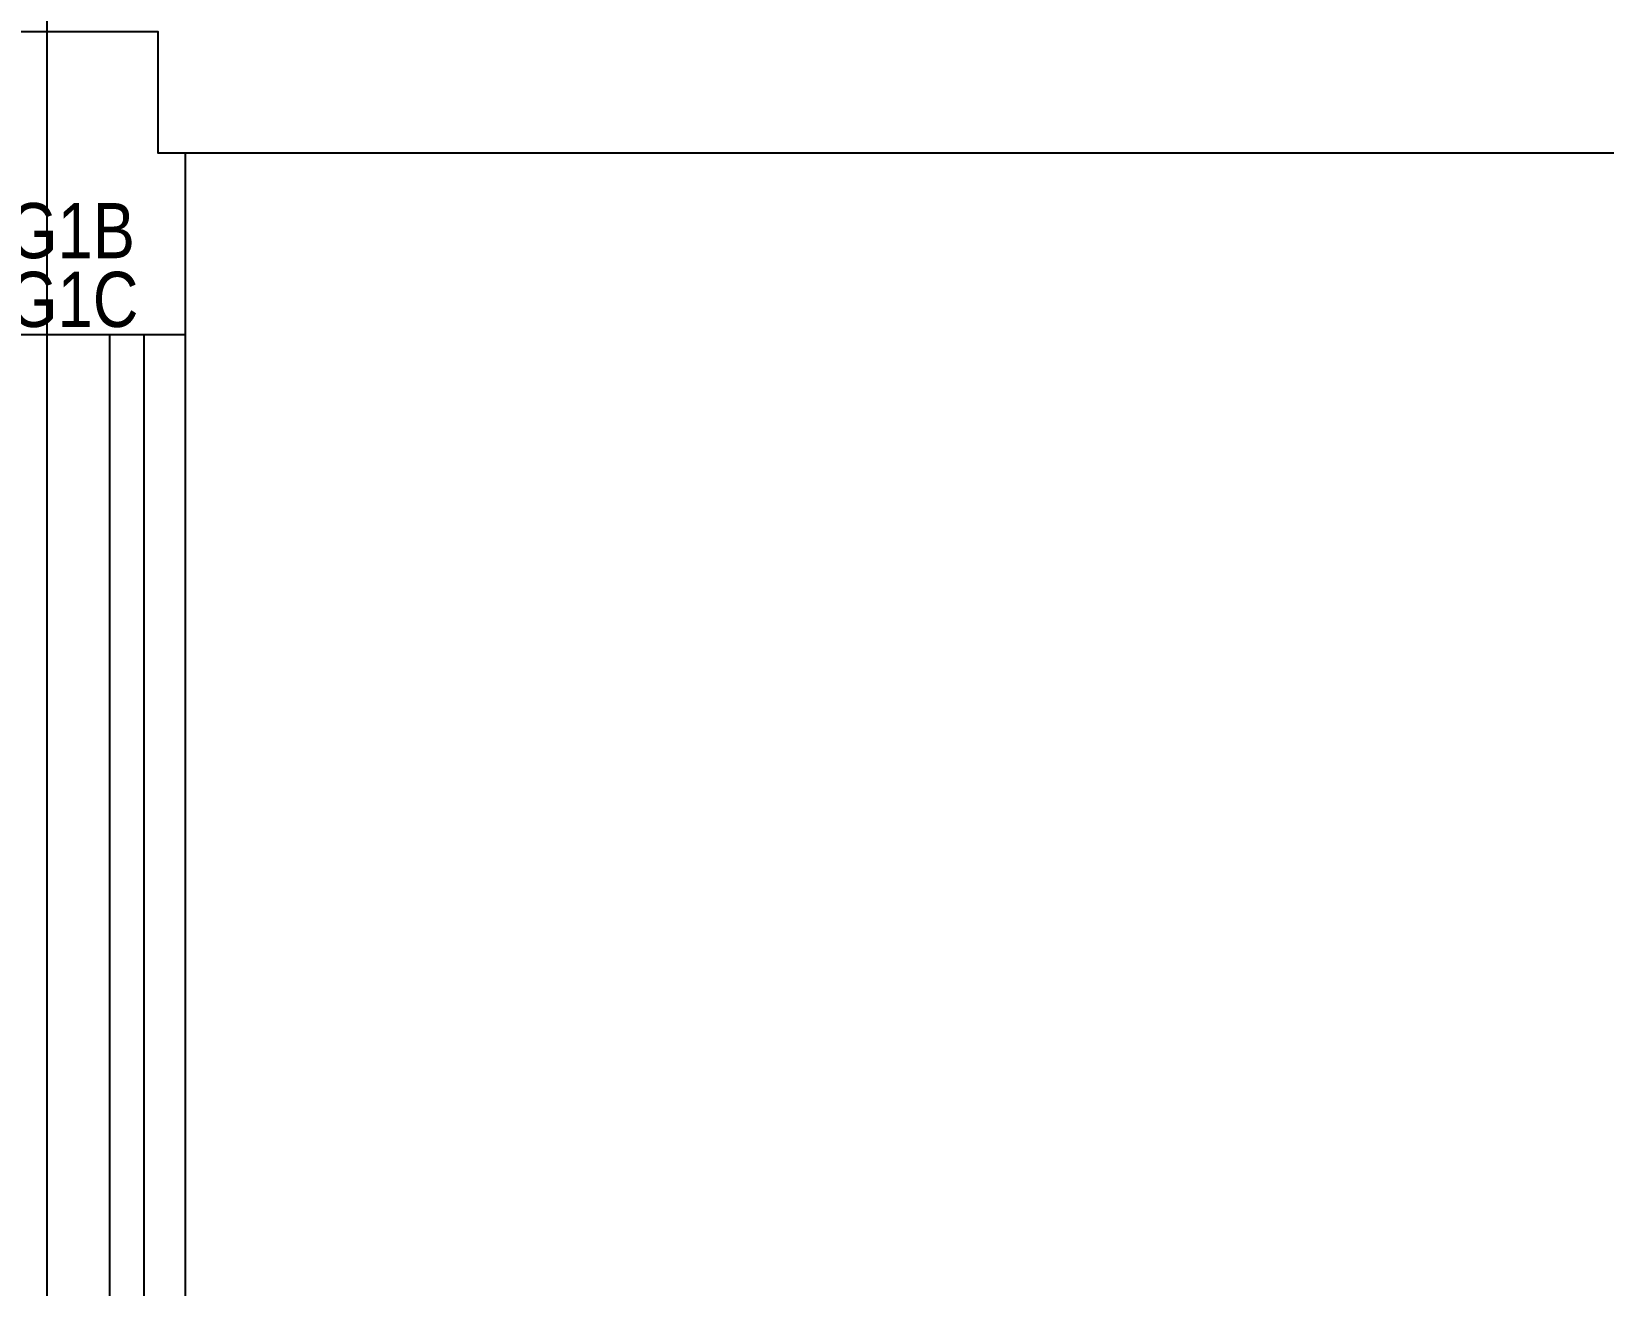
# Model space of a CAD drawing. Header units: millimetres. Extents: x 4754612 to 5801174, y 2368242 to 2777223.
# Drawn here: x 5083606 to 5089303, y 2583202 to 2587750 of the extents above; entities that cross this region are included whole.
import ezdxf
from ezdxf.enums import TextEntityAlignment as Align

# ---------------------------------------------------------------- set-up
doc = ezdxf.new("R2010")
doc.units = ezdxf.units.MM
doc.header["$LTSCALE"] = 1000
doc.linetypes.add('CEN', pattern=[6.2, 6, -0.1, 0, -0.1])
doc.layers.get('DEFPOINTS').update_dxf_attribs({"color": 151})
for name, color, linetype in [('A-ELE-8', 8, 'Continuous'), ('A-중심선', 10, 'CEN'), ('CON', 2, 'Continuous'), ('그라스울판넬', 7, 'Continuous')]:
    doc.layers.add(name, color=color, linetype=linetype)
doc.styles.add('A.NARROW', font='ARIALN.TTF')

# ---------------------------------------------------------------- blocks, each defined once
blk = doc.blocks.new('zw$CF19')
at = {"layer": 'CON'}
blk.add_lwpolyline([(-500, -1100), (-500, -440), (-400, -440), (-400, 0), (400, 0), (400, -440), (500, -440), (500, -1100)], close=True, dxfattribs=at)
at = {"layer": 'DEFPOINTS', "style": 'A.NARROW'}
for s, p in [('PSG1B', (-446.5, -722.3, 0)), ('PSG1C', (-446.5, -971.6, 0))]:
    blk.add_text(s, height=200, dxfattribs=at).set_placement(p, align=Align.MIDDLE_LEFT)

msp = doc.modelspace()

# ---------------------------------------------------------------- linework, layer by layer
at = {"layer": 'A-ELE-8'}
msp.add_line((5084163.3, 2586649.621), (5084163.3, 2577749.621), dxfattribs=at)
at = {"layer": 'A-중심선', "ltscale": 5}
msp.add_line((5083663.3, 2560495.412), (5083663.3, 2645427.791), dxfattribs=at)
at = {"layer": 'CON'}
msp.add_line((5084163.3, 2587309.621), (5094163.3, 2587309.621), dxfattribs=at)
at = {"layer": '그라스울판넬'}
for p, q in [((5083888.3, 2586649.621), (5083888.3, 2582749.621)), ((5084013.3, 2586649.621), (5084013.3, 2582749.621))]:
    msp.add_line(p, q, dxfattribs=at)

# ---------------------------------------------------------------- block references
at = {"layer": 'CON'}
msp.add_blockref('zw$CF19', (5083663.3, 2587749.621), dxfattribs=at)

doc.saveas('drawing.dxf')
